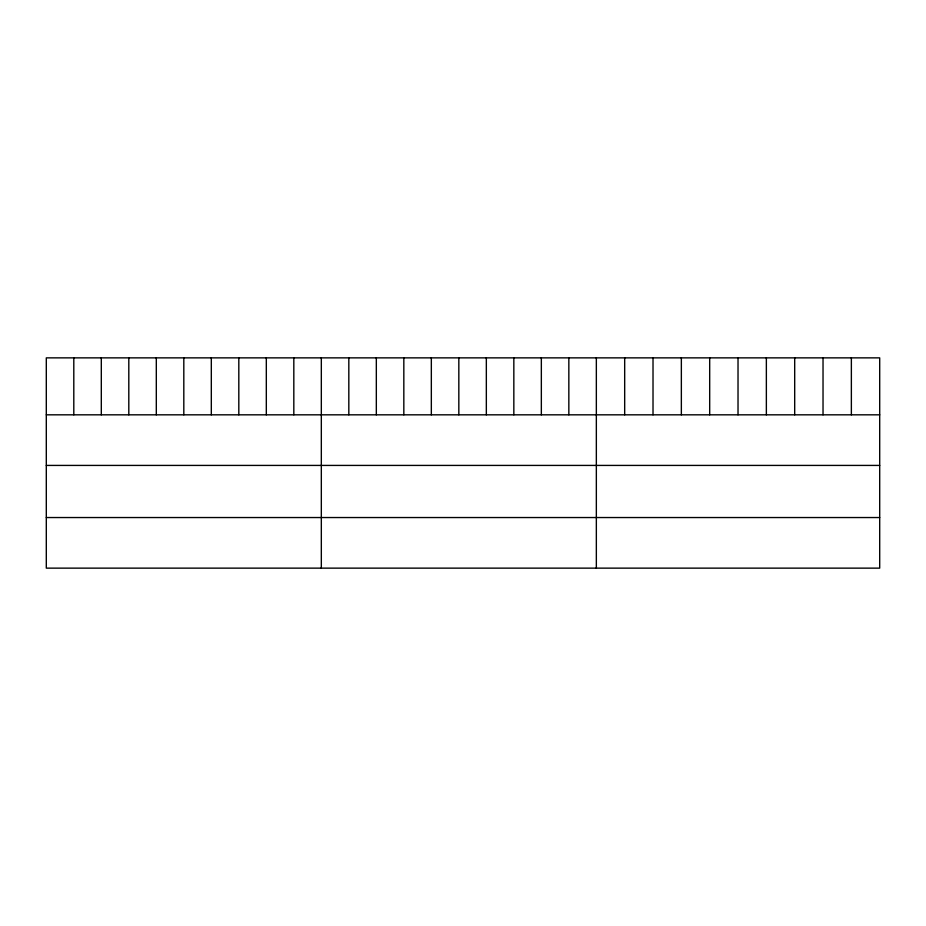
<?xml version="1.0" encoding="UTF-8"?>
<svg xmlns="http://www.w3.org/2000/svg" width="926" height="926" viewBox="0 0 926 926"><rect width="100%" height="100%" fill="white"/><g stroke="black" fill="none" stroke-linecap="round" stroke-linejoin="round"><path stroke-width="1.39" d="M879.7 414.825L879.7 568.136L46.3 568.136L46.3 357.864L879.7 357.864L879.7 414.825L46.3 414.825M46.3 465.419L879.7 465.419M46.3 517.541L879.7 517.541M851.364 357.864L851.364 414.825M823.029 357.864L823.029 414.825M794.693 357.864L794.693 414.825M766.358 357.864L766.358 414.825M738.022 357.864L738.022 414.825M709.686 357.864L709.686 414.825M681.351 357.864L681.351 414.825M653.015 357.864L653.015 414.825M624.68 357.864L624.68 414.825M596.344 357.864L596.344 568.136M568.842 357.864L568.842 414.825M541.34 357.864L541.34 414.825M513.837 357.864L513.837 414.825M486.335 357.864L486.335 414.825M458.833 357.864L458.833 414.825M431.331 357.864L431.331 414.825M403.829 357.864L403.829 414.825M376.326 357.864L376.326 414.825M348.824 357.864L348.824 414.825M321.322 357.864L321.322 568.136M293.82 357.864L293.82 414.825M266.318 357.864L266.318 414.825M238.815 357.864L238.815 414.825M211.313 357.864L211.313 414.825M183.811 357.864L183.811 414.825M156.309 357.864L156.309 414.825M128.807 357.864L128.807 414.825M101.304 357.864L101.304 414.825M73.802 357.864L73.802 414.825"/></g></svg>
